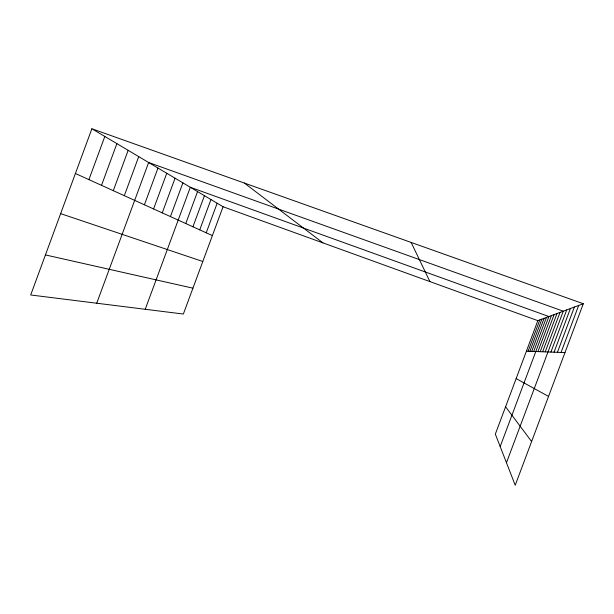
<?xml version="1.0" encoding="UTF-8"?>
<svg xmlns="http://www.w3.org/2000/svg" width="614" height="614" viewBox="0 0 614 614"><rect width="100%" height="100%" fill="white"/><g stroke="black" fill="none" stroke-linecap="round" stroke-linejoin="round"><path stroke-width="0.92" d="M91.877 128.763L30.7 294.981L183.356 314.038L223.059 206.741L91.877 128.763L583.3 303.73L515.23 485.237L495.337 434.129L537.833 320.654L583.3 303.73M88.915 179.626L104.817 136.454M101.517 185.336L116.883 143.63M113.291 190.67L128.157 150.33M124.32 195.674L138.726 156.608M96.728 303.224L148.642 162.503L563.261 311.191L506.466 462.718M144.413 204.784L157.967 168.052M153.584 208.944L166.755 173.271M162.249 212.874L175.051 178.198M170.439 216.581L182.895 182.865M145.234 309.279L190.317 187.278L548.908 316.532L500.18 446.578M185.758 223.527L197.562 191.583M192.926 226.781L204.439 195.666M199.742 229.874L210.955 199.542M206.22 232.806L217.156 203.226M528.086 351.246L539.821 319.917M529.859 351.308L541.909 319.142M531.724 351.377L544.111 318.321M533.704 351.446L546.437 317.453M537.948 351.599L551.441 315.588M540.228 351.684L554.127 314.591M542.653 351.776L556.982 313.524M545.224 351.868L560.022 312.396M550.911 352.075L566.714 309.901M554.051 352.19L570.421 308.52M557.428 352.313L574.397 307.038M561.058 352.444L578.68 305.45M526.405 351.185L564.98 352.589M45.436 254.933L192.926 288.173M60.64 213.626L202.797 261.503M223.059 206.741L537.833 320.654M75.407 173.501L212.383 235.599M516.144 378.577L548.54 396.414M244.372 183.056L322.979 242.898M505.583 406.775L531.624 441.512M411.157 242.438L429.923 281.603"/></g></svg>
